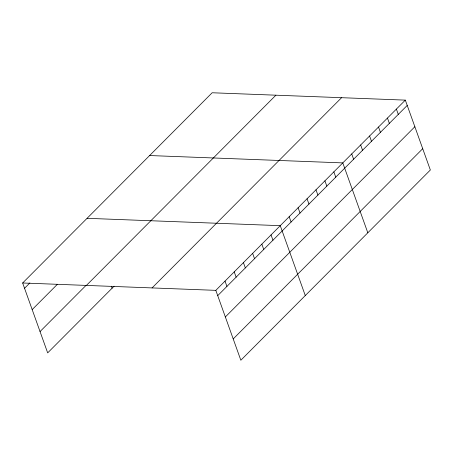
<?xml version="1.0" encoding="UTF-8"?>
<svg xmlns="http://www.w3.org/2000/svg" width="453" height="453" viewBox="0 0 453 453"><rect width="100%" height="100%" fill="white"/><g stroke="black" fill="none" stroke-linecap="round" stroke-linejoin="round"><path stroke-width="0.68" d="M114.088 286.205L47.673 352.876L22.65 282.989L212.157 92.763L405.327 100.124L430.35 170.011L240.843 360.237L215.821 290.35L405.327 100.124M24.547 288.284L29.875 282.932M32.18 309.597L57.372 284.308M40.04 331.556L86.064 285.362M86.398 285.418L275.9 95.192M152.072 287.921L341.579 97.695M217.717 295.65L407.224 105.424M225.351 316.964L414.857 126.738M233.21 338.923L422.717 148.697M149.62 155.538L342.791 162.899L367.813 232.785M87.084 218.312L280.254 225.673L305.277 295.56M22.65 282.989L215.821 290.35M396.392 109.094L398.289 114.388M387.457 118.063L389.354 123.358M378.527 127.027L380.424 132.327M369.591 135.996L371.488 141.296M360.656 144.966L362.553 150.26M351.726 153.935L353.617 159.23M333.855 171.868L335.752 177.163M324.92 180.838L326.817 186.132M315.99 189.801L317.887 195.101M307.055 198.771L308.952 204.071M298.119 207.74L300.016 213.035M289.19 216.71L291.081 222.004M271.047 234.914L272.944 240.209M261.845 244.156L263.742 249.45M252.638 253.391L254.535 258.691M243.437 262.632L245.333 267.927M234.229 271.874L236.126 277.168M225.028 281.109L226.925 286.409M111.387 286.2L112.106 288.199"/></g></svg>
